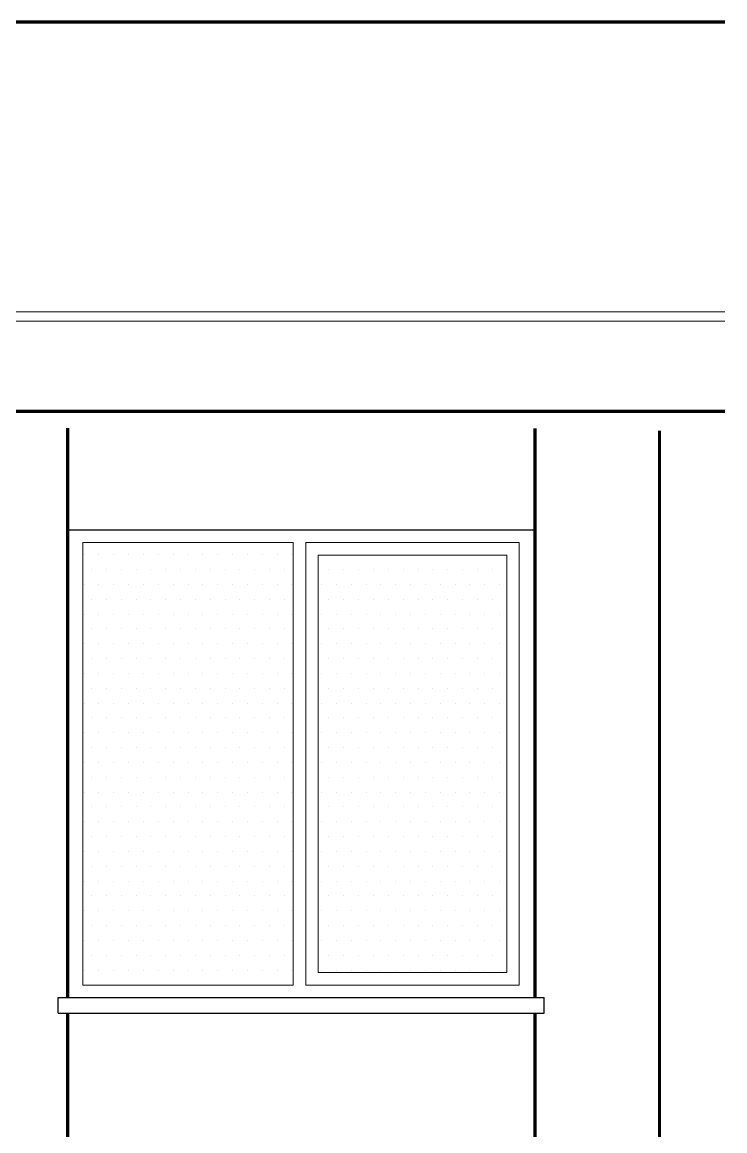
# Model space of a CAD drawing. Header units: millimetres. Extents: x 2016.56 to 2021.8, y 13721.83 to 13722.48.
# Drawn here: x 2021.4516 to 2021.4967, y 13722.3524 to 13722.4235 of the extents above; entities that cross this region are included whole.
import ezdxf

# ---------------------------------------------------------------- set-up
doc = ezdxf.new("R2010")
doc.units = ezdxf.units.MM
doc.layers.get('0').update_dxf_attribs({"lineweight": 20})
for name, color, linetype, lineweight in [('0.3', 150, 'Continuous', 30), ('0.8', 6, 'Continuous', 80), ('DUVAR', 4, 'Continuous', 40), ('kolon', 5, 'Continuous', 60), ('PENCERE', 3, 'Continuous', 13)]:
    doc.layers.add(name, color=color, linetype=linetype, lineweight=lineweight)

msp = doc.modelspace()

# ---------------------------------------------------------------- linework, layer by layer
for p, q in [((2021.455524, 13722.390138), (2021.455524, 13722.361738)), ((2021.469024, 13722.390138), (2021.455524, 13722.390138)), ((2021.469024, 13722.390138), (2021.469024, 13722.361738)), ((2021.469824, 13722.390138), (2021.469824, 13722.361738)), ((2021.483524, 13722.390138), (2021.469824, 13722.390138)), ((2021.483524, 13722.390138), (2021.483524, 13722.361738)), ((2021.470624, 13722.389338), (2021.482724, 13722.389338)), ((2021.470624, 13722.362538), (2021.470624, 13722.389338)), ((2021.482724, 13722.389338), (2021.482724, 13722.362538)), ((2021.482724, 13722.362538), (2021.470624, 13722.362538)), ((2021.455524, 13722.361738), (2021.469024, 13722.361738)), ((2021.469824, 13722.361738), (2021.483524, 13722.361738))]:
    msp.add_line(p, q)
at = {"layer": '0.3'}
for p, q in [((2021.484524, 13722.390938), (2021.454524, 13722.390938)), ((2021.453924, 13722.359938), (2021.453924, 13722.360938)), ((2021.453924, 13722.360938), (2021.485124, 13722.360938)), ((2021.485124, 13722.359938), (2021.485124, 13722.360938)), ((2021.453924, 13722.359938), (2021.485124, 13722.359938))]:
    msp.add_line(p, q, dxfattribs=at)
at = {"layer": '0.8'}
for p, q in [((2021.496724, 13722.423538), (2021.406524, 13722.423538)), ((2021.496724, 13722.398538), (2021.406524, 13722.398538)), ((2021.454524, 13722.397488), (2021.454524, 13722.360938)), ((2021.484524, 13722.397468), (2021.484524, 13722.360938)), ((2021.454524, 13722.359938), (2021.454524, 13722.344938)), ((2021.484524, 13722.359938), (2021.484524, 13722.344938))]:
    msp.add_line(p, q, dxfattribs=at)
at = {"layer": 'DUVAR'}
for p, q in [((2021.4556, 13722.389359), (2021.4556, 13722.389359)), ((2021.456553, 13722.389359), (2021.456553, 13722.389359)), ((2021.457505, 13722.389359), (2021.457505, 13722.389359)), ((2021.458458, 13722.389359), (2021.458458, 13722.389359)), ((2021.45941, 13722.389359), (2021.45941, 13722.389359)), ((2021.460363, 13722.389359), (2021.460363, 13722.389359)), ((2021.461315, 13722.389359), (2021.461315, 13722.389359)), ((2021.462268, 13722.389359), (2021.462268, 13722.389359)), ((2021.46322, 13722.389359), (2021.46322, 13722.389359)), ((2021.464173, 13722.389359), (2021.464173, 13722.389359)), ((2021.465125, 13722.389359), (2021.465125, 13722.389359)), ((2021.466078, 13722.389359), (2021.466078, 13722.389359)), ((2021.46703, 13722.389359), (2021.46703, 13722.389359)), ((2021.467983, 13722.389359), (2021.467983, 13722.389359)), ((2021.468935, 13722.389359), (2021.468935, 13722.389359)), ((2021.456076, 13722.388407), (2021.456076, 13722.388407)), ((2021.457029, 13722.388407), (2021.457029, 13722.388407)), ((2021.457981, 13722.388407), (2021.457981, 13722.388407)), ((2021.458934, 13722.388407), (2021.458934, 13722.388407)), ((2021.459886, 13722.388407), (2021.459886, 13722.388407)), ((2021.460839, 13722.388407), (2021.460839, 13722.388407)), ((2021.461791, 13722.388407), (2021.461791, 13722.388407)), ((2021.462744, 13722.388407), (2021.462744, 13722.388407)), ((2021.463696, 13722.388407), (2021.463696, 13722.388407)), ((2021.464649, 13722.388407), (2021.464649, 13722.388407)), ((2021.465601, 13722.388407), (2021.465601, 13722.388407)), ((2021.466554, 13722.388407), (2021.466554, 13722.388407)), ((2021.467506, 13722.388407), (2021.467506, 13722.388407)), ((2021.468459, 13722.388407), (2021.468459, 13722.388407)), ((2021.471316, 13722.388407), (2021.471316, 13722.388407)), ((2021.472269, 13722.388407), (2021.472269, 13722.388407)), ((2021.473221, 13722.388407), (2021.473221, 13722.388407)), ((2021.474174, 13722.388407), (2021.474174, 13722.388407)), ((2021.475126, 13722.388407), (2021.475126, 13722.388407)), ((2021.476079, 13722.388407), (2021.476079, 13722.388407)), ((2021.477031, 13722.388407), (2021.477031, 13722.388407)), ((2021.477984, 13722.388407), (2021.477984, 13722.388407)), ((2021.478936, 13722.388407), (2021.478936, 13722.388407)), ((2021.479889, 13722.388407), (2021.479889, 13722.388407)), ((2021.480841, 13722.388407), (2021.480841, 13722.388407)), ((2021.481794, 13722.388407), (2021.481794, 13722.388407)), ((2021.4556, 13722.387454), (2021.4556, 13722.387454)), ((2021.456553, 13722.387454), (2021.456553, 13722.387454)), ((2021.457505, 13722.387454), (2021.457505, 13722.387454)), ((2021.458458, 13722.387454), (2021.458458, 13722.387454)), ((2021.45941, 13722.387454), (2021.45941, 13722.387454)), ((2021.460363, 13722.387454), (2021.460363, 13722.387454)), ((2021.461315, 13722.387454), (2021.461315, 13722.387454)), ((2021.462268, 13722.387454), (2021.462268, 13722.387454)), ((2021.46322, 13722.387454), (2021.46322, 13722.387454)), ((2021.464173, 13722.387454), (2021.464173, 13722.387454)), ((2021.465125, 13722.387454), (2021.465125, 13722.387454)), ((2021.466078, 13722.387454), (2021.466078, 13722.387454)), ((2021.46703, 13722.387454), (2021.46703, 13722.387454)), ((2021.467983, 13722.387454), (2021.467983, 13722.387454)), ((2021.468935, 13722.387454), (2021.468935, 13722.387454)), ((2021.47084, 13722.387454), (2021.47084, 13722.387454)), ((2021.471793, 13722.387454), (2021.471793, 13722.387454)), ((2021.472745, 13722.387454), (2021.472745, 13722.387454)), ((2021.473698, 13722.387454), (2021.473698, 13722.387454)), ((2021.47465, 13722.387454), (2021.47465, 13722.387454)), ((2021.475603, 13722.387454), (2021.475603, 13722.387454)), ((2021.476555, 13722.387454), (2021.476555, 13722.387454)), ((2021.477508, 13722.387454), (2021.477508, 13722.387454)), ((2021.47846, 13722.387454), (2021.47846, 13722.387454)), ((2021.479413, 13722.387454), (2021.479413, 13722.387454)), ((2021.480365, 13722.387454), (2021.480365, 13722.387454)), ((2021.481318, 13722.387454), (2021.481318, 13722.387454)), ((2021.48227, 13722.387454), (2021.48227, 13722.387454)), ((2021.456076, 13722.386502), (2021.456076, 13722.386502)), ((2021.457029, 13722.386502), (2021.457029, 13722.386502)), ((2021.457981, 13722.386502), (2021.457981, 13722.386502)), ((2021.458934, 13722.386502), (2021.458934, 13722.386502)), ((2021.459886, 13722.386502), (2021.459886, 13722.386502)), ((2021.460839, 13722.386502), (2021.460839, 13722.386502)), ((2021.461791, 13722.386502), (2021.461791, 13722.386502)), ((2021.462744, 13722.386502), (2021.462744, 13722.386502)), ((2021.463696, 13722.386502), (2021.463696, 13722.386502)), ((2021.464649, 13722.386502), (2021.464649, 13722.386502)), ((2021.465601, 13722.386502), (2021.465601, 13722.386502)), ((2021.466554, 13722.386502), (2021.466554, 13722.386502)), ((2021.467506, 13722.386502), (2021.467506, 13722.386502)), ((2021.468459, 13722.386502), (2021.468459, 13722.386502)), ((2021.471316, 13722.386502), (2021.471316, 13722.386502)), ((2021.472269, 13722.386502), (2021.472269, 13722.386502)), ((2021.473221, 13722.386502), (2021.473221, 13722.386502)), ((2021.474174, 13722.386502), (2021.474174, 13722.386502)), ((2021.475126, 13722.386502), (2021.475126, 13722.386502)), ((2021.476079, 13722.386502), (2021.476079, 13722.386502)), ((2021.477031, 13722.386502), (2021.477031, 13722.386502)), ((2021.477984, 13722.386502), (2021.477984, 13722.386502)), ((2021.478936, 13722.386502), (2021.478936, 13722.386502)), ((2021.479889, 13722.386502), (2021.479889, 13722.386502)), ((2021.480841, 13722.386502), (2021.480841, 13722.386502)), ((2021.481794, 13722.386502), (2021.481794, 13722.386502)), ((2021.4556, 13722.385549), (2021.4556, 13722.385549)), ((2021.456553, 13722.385549), (2021.456553, 13722.385549)), ((2021.457505, 13722.385549), (2021.457505, 13722.385549)), ((2021.458458, 13722.385549), (2021.458458, 13722.385549)), ((2021.45941, 13722.385549), (2021.45941, 13722.385549)), ((2021.460363, 13722.385549), (2021.460363, 13722.385549)), ((2021.461315, 13722.385549), (2021.461315, 13722.385549)), ((2021.462268, 13722.385549), (2021.462268, 13722.385549)), ((2021.46322, 13722.385549), (2021.46322, 13722.385549)), ((2021.464173, 13722.385549), (2021.464173, 13722.385549)), ((2021.465125, 13722.385549), (2021.465125, 13722.385549)), ((2021.466078, 13722.385549), (2021.466078, 13722.385549)), ((2021.46703, 13722.385549), (2021.46703, 13722.385549)), ((2021.467983, 13722.385549), (2021.467983, 13722.385549)), ((2021.468935, 13722.385549), (2021.468935, 13722.385549)), ((2021.47084, 13722.385549), (2021.47084, 13722.385549)), ((2021.471793, 13722.385549), (2021.471793, 13722.385549)), ((2021.472745, 13722.385549), (2021.472745, 13722.385549)), ((2021.473698, 13722.385549), (2021.473698, 13722.385549)), ((2021.47465, 13722.385549), (2021.47465, 13722.385549)), ((2021.475603, 13722.385549), (2021.475603, 13722.385549)), ((2021.476555, 13722.385549), (2021.476555, 13722.385549)), ((2021.477508, 13722.385549), (2021.477508, 13722.385549)), ((2021.47846, 13722.385549), (2021.47846, 13722.385549)), ((2021.479413, 13722.385549), (2021.479413, 13722.385549)), ((2021.480365, 13722.385549), (2021.480365, 13722.385549)), ((2021.481318, 13722.385549), (2021.481318, 13722.385549)), ((2021.48227, 13722.385549), (2021.48227, 13722.385549)), ((2021.456076, 13722.384597), (2021.456076, 13722.384597)), ((2021.457029, 13722.384597), (2021.457029, 13722.384597)), ((2021.457981, 13722.384597), (2021.457981, 13722.384597)), ((2021.458934, 13722.384597), (2021.458934, 13722.384597)), ((2021.459886, 13722.384597), (2021.459886, 13722.384597)), ((2021.460839, 13722.384597), (2021.460839, 13722.384597)), ((2021.461791, 13722.384597), (2021.461791, 13722.384597)), ((2021.462744, 13722.384597), (2021.462744, 13722.384597)), ((2021.463696, 13722.384597), (2021.463696, 13722.384597)), ((2021.464649, 13722.384597), (2021.464649, 13722.384597)), ((2021.465601, 13722.384597), (2021.465601, 13722.384597)), ((2021.466554, 13722.384597), (2021.466554, 13722.384597)), ((2021.467506, 13722.384597), (2021.467506, 13722.384597)), ((2021.468459, 13722.384597), (2021.468459, 13722.384597)), ((2021.471316, 13722.384597), (2021.471316, 13722.384597)), ((2021.472269, 13722.384597), (2021.472269, 13722.384597)), ((2021.473221, 13722.384597), (2021.473221, 13722.384597)), ((2021.474174, 13722.384597), (2021.474174, 13722.384597)), ((2021.475126, 13722.384597), (2021.475126, 13722.384597)), ((2021.476079, 13722.384597), (2021.476079, 13722.384597)), ((2021.477031, 13722.384597), (2021.477031, 13722.384597)), ((2021.477984, 13722.384597), (2021.477984, 13722.384597)), ((2021.478936, 13722.384597), (2021.478936, 13722.384597)), ((2021.479889, 13722.384597), (2021.479889, 13722.384597)), ((2021.480841, 13722.384597), (2021.480841, 13722.384597)), ((2021.481794, 13722.384597), (2021.481794, 13722.384597)), ((2021.4556, 13722.383644), (2021.4556, 13722.383644)), ((2021.456553, 13722.383644), (2021.456553, 13722.383644)), ((2021.457505, 13722.383644), (2021.457505, 13722.383644)), ((2021.458458, 13722.383644), (2021.458458, 13722.383644)), ((2021.45941, 13722.383644), (2021.45941, 13722.383644)), ((2021.460363, 13722.383644), (2021.460363, 13722.383644)), ((2021.461315, 13722.383644), (2021.461315, 13722.383644)), ((2021.462268, 13722.383644), (2021.462268, 13722.383644)), ((2021.46322, 13722.383644), (2021.46322, 13722.383644)), ((2021.464173, 13722.383644), (2021.464173, 13722.383644)), ((2021.465125, 13722.383644), (2021.465125, 13722.383644)), ((2021.466078, 13722.383644), (2021.466078, 13722.383644)), ((2021.46703, 13722.383644), (2021.46703, 13722.383644)), ((2021.467983, 13722.383644), (2021.467983, 13722.383644)), ((2021.468935, 13722.383644), (2021.468935, 13722.383644)), ((2021.47084, 13722.383644), (2021.47084, 13722.383644)), ((2021.471793, 13722.383644), (2021.471793, 13722.383644)), ((2021.472745, 13722.383644), (2021.472745, 13722.383644)), ((2021.473698, 13722.383644), (2021.473698, 13722.383644)), ((2021.47465, 13722.383644), (2021.47465, 13722.383644)), ((2021.475603, 13722.383644), (2021.475603, 13722.383644)), ((2021.476555, 13722.383644), (2021.476555, 13722.383644)), ((2021.477508, 13722.383644), (2021.477508, 13722.383644)), ((2021.47846, 13722.383644), (2021.47846, 13722.383644)), ((2021.479413, 13722.383644), (2021.479413, 13722.383644)), ((2021.480365, 13722.383644), (2021.480365, 13722.383644)), ((2021.481318, 13722.383644), (2021.481318, 13722.383644)), ((2021.48227, 13722.383644), (2021.48227, 13722.383644)), ((2021.456076, 13722.382692), (2021.456076, 13722.382692)), ((2021.457029, 13722.382692), (2021.457029, 13722.382692)), ((2021.457981, 13722.382692), (2021.457981, 13722.382692)), ((2021.458934, 13722.382692), (2021.458934, 13722.382692)), ((2021.459886, 13722.382692), (2021.459886, 13722.382692)), ((2021.460839, 13722.382692), (2021.460839, 13722.382692)), ((2021.461791, 13722.382692), (2021.461791, 13722.382692)), ((2021.462744, 13722.382692), (2021.462744, 13722.382692)), ((2021.463696, 13722.382692), (2021.463696, 13722.382692)), ((2021.464649, 13722.382692), (2021.464649, 13722.382692)), ((2021.465601, 13722.382692), (2021.465601, 13722.382692)), ((2021.466554, 13722.382692), (2021.466554, 13722.382692)), ((2021.467506, 13722.382692), (2021.467506, 13722.382692)), ((2021.468459, 13722.382692), (2021.468459, 13722.382692)), ((2021.471316, 13722.382692), (2021.471316, 13722.382692)), ((2021.472269, 13722.382692), (2021.472269, 13722.382692)), ((2021.473221, 13722.382692), (2021.473221, 13722.382692)), ((2021.474174, 13722.382692), (2021.474174, 13722.382692)), ((2021.475126, 13722.382692), (2021.475126, 13722.382692)), ((2021.476079, 13722.382692), (2021.476079, 13722.382692)), ((2021.477031, 13722.382692), (2021.477031, 13722.382692)), ((2021.477984, 13722.382692), (2021.477984, 13722.382692)), ((2021.478936, 13722.382692), (2021.478936, 13722.382692)), ((2021.479889, 13722.382692), (2021.479889, 13722.382692)), ((2021.480841, 13722.382692), (2021.480841, 13722.382692)), ((2021.481794, 13722.382692), (2021.481794, 13722.382692)), ((2021.4556, 13722.381739), (2021.4556, 13722.381739)), ((2021.456553, 13722.381739), (2021.456553, 13722.381739)), ((2021.457505, 13722.381739), (2021.457505, 13722.381739)), ((2021.458458, 13722.381739), (2021.458458, 13722.381739)), ((2021.45941, 13722.381739), (2021.45941, 13722.381739)), ((2021.460363, 13722.381739), (2021.460363, 13722.381739)), ((2021.461315, 13722.381739), (2021.461315, 13722.381739)), ((2021.462268, 13722.381739), (2021.462268, 13722.381739)), ((2021.46322, 13722.381739), (2021.46322, 13722.381739)), ((2021.464173, 13722.381739), (2021.464173, 13722.381739)), ((2021.465125, 13722.381739), (2021.465125, 13722.381739)), ((2021.466078, 13722.381739), (2021.466078, 13722.381739)), ((2021.46703, 13722.381739), (2021.46703, 13722.381739)), ((2021.467983, 13722.381739), (2021.467983, 13722.381739)), ((2021.468935, 13722.381739), (2021.468935, 13722.381739)), ((2021.47084, 13722.381739), (2021.47084, 13722.381739)), ((2021.471793, 13722.381739), (2021.471793, 13722.381739)), ((2021.472745, 13722.381739), (2021.472745, 13722.381739)), ((2021.473698, 13722.381739), (2021.473698, 13722.381739)), ((2021.47465, 13722.381739), (2021.47465, 13722.381739)), ((2021.475603, 13722.381739), (2021.475603, 13722.381739)), ((2021.476555, 13722.381739), (2021.476555, 13722.381739)), ((2021.477508, 13722.381739), (2021.477508, 13722.381739)), ((2021.47846, 13722.381739), (2021.47846, 13722.381739)), ((2021.479413, 13722.381739), (2021.479413, 13722.381739)), ((2021.480365, 13722.381739), (2021.480365, 13722.381739)), ((2021.481318, 13722.381739), (2021.481318, 13722.381739)), ((2021.48227, 13722.381739), (2021.48227, 13722.381739)), ((2021.456076, 13722.380787), (2021.456076, 13722.380787)), ((2021.457029, 13722.380787), (2021.457029, 13722.380787)), ((2021.457981, 13722.380787), (2021.457981, 13722.380787)), ((2021.458934, 13722.380787), (2021.458934, 13722.380787)), ((2021.459886, 13722.380787), (2021.459886, 13722.380787)), ((2021.460839, 13722.380787), (2021.460839, 13722.380787)), ((2021.461791, 13722.380787), (2021.461791, 13722.380787)), ((2021.462744, 13722.380787), (2021.462744, 13722.380787)), ((2021.463696, 13722.380787), (2021.463696, 13722.380787)), ((2021.464649, 13722.380787), (2021.464649, 13722.380787)), ((2021.465601, 13722.380787), (2021.465601, 13722.380787)), ((2021.466554, 13722.380787), (2021.466554, 13722.380787)), ((2021.467506, 13722.380787), (2021.467506, 13722.380787)), ((2021.468459, 13722.380787), (2021.468459, 13722.380787)), ((2021.471316, 13722.380787), (2021.471316, 13722.380787)), ((2021.472269, 13722.380787), (2021.472269, 13722.380787)), ((2021.473221, 13722.380787), (2021.473221, 13722.380787)), ((2021.474174, 13722.380787), (2021.474174, 13722.380787)), ((2021.475126, 13722.380787), (2021.475126, 13722.380787)), ((2021.476079, 13722.380787), (2021.476079, 13722.380787)), ((2021.477031, 13722.380787), (2021.477031, 13722.380787)), ((2021.477984, 13722.380787), (2021.477984, 13722.380787)), ((2021.478936, 13722.380787), (2021.478936, 13722.380787)), ((2021.479889, 13722.380787), (2021.479889, 13722.380787)), ((2021.480841, 13722.380787), (2021.480841, 13722.380787)), ((2021.481794, 13722.380787), (2021.481794, 13722.380787)), ((2021.4556, 13722.379834), (2021.4556, 13722.379834)), ((2021.456553, 13722.379834), (2021.456553, 13722.379834)), ((2021.457505, 13722.379834), (2021.457505, 13722.379834)), ((2021.458458, 13722.379834), (2021.458458, 13722.379834)), ((2021.45941, 13722.379834), (2021.45941, 13722.379834)), ((2021.460363, 13722.379834), (2021.460363, 13722.379834)), ((2021.461315, 13722.379834), (2021.461315, 13722.379834)), ((2021.462268, 13722.379834), (2021.462268, 13722.379834)), ((2021.46322, 13722.379834), (2021.46322, 13722.379834)), ((2021.464173, 13722.379834), (2021.464173, 13722.379834)), ((2021.465125, 13722.379834), (2021.465125, 13722.379834)), ((2021.466078, 13722.379834), (2021.466078, 13722.379834)), ((2021.46703, 13722.379834), (2021.46703, 13722.379834)), ((2021.467983, 13722.379834), (2021.467983, 13722.379834)), ((2021.468935, 13722.379834), (2021.468935, 13722.379834)), ((2021.47084, 13722.379834), (2021.47084, 13722.379834)), ((2021.471793, 13722.379834), (2021.471793, 13722.379834)), ((2021.472745, 13722.379834), (2021.472745, 13722.379834)), ((2021.473698, 13722.379834), (2021.473698, 13722.379834)), ((2021.47465, 13722.379834), (2021.47465, 13722.379834)), ((2021.475603, 13722.379834), (2021.475603, 13722.379834)), ((2021.476555, 13722.379834), (2021.476555, 13722.379834)), ((2021.477508, 13722.379834), (2021.477508, 13722.379834)), ((2021.47846, 13722.379834), (2021.47846, 13722.379834)), ((2021.479413, 13722.379834), (2021.479413, 13722.379834)), ((2021.480365, 13722.379834), (2021.480365, 13722.379834)), ((2021.481318, 13722.379834), (2021.481318, 13722.379834)), ((2021.48227, 13722.379834), (2021.48227, 13722.379834)), ((2021.456076, 13722.378882), (2021.456076, 13722.378882)), ((2021.457029, 13722.378882), (2021.457029, 13722.378882)), ((2021.457981, 13722.378882), (2021.457981, 13722.378882)), ((2021.458934, 13722.378882), (2021.458934, 13722.378882)), ((2021.459886, 13722.378882), (2021.459886, 13722.378882)), ((2021.460839, 13722.378882), (2021.460839, 13722.378882)), ((2021.461791, 13722.378882), (2021.461791, 13722.378882)), ((2021.462744, 13722.378882), (2021.462744, 13722.378882)), ((2021.463696, 13722.378882), (2021.463696, 13722.378882)), ((2021.464649, 13722.378882), (2021.464649, 13722.378882)), ((2021.465601, 13722.378882), (2021.465601, 13722.378882)), ((2021.466554, 13722.378882), (2021.466554, 13722.378882)), ((2021.467506, 13722.378882), (2021.467506, 13722.378882)), ((2021.468459, 13722.378882), (2021.468459, 13722.378882)), ((2021.471316, 13722.378882), (2021.471316, 13722.378882)), ((2021.472269, 13722.378882), (2021.472269, 13722.378882)), ((2021.473221, 13722.378882), (2021.473221, 13722.378882)), ((2021.474174, 13722.378882), (2021.474174, 13722.378882)), ((2021.475126, 13722.378882), (2021.475126, 13722.378882)), ((2021.476079, 13722.378882), (2021.476079, 13722.378882)), ((2021.477031, 13722.378882), (2021.477031, 13722.378882)), ((2021.477984, 13722.378882), (2021.477984, 13722.378882)), ((2021.478936, 13722.378882), (2021.478936, 13722.378882)), ((2021.479889, 13722.378882), (2021.479889, 13722.378882)), ((2021.480841, 13722.378882), (2021.480841, 13722.378882)), ((2021.481794, 13722.378882), (2021.481794, 13722.378882)), ((2021.4556, 13722.377929), (2021.4556, 13722.377929)), ((2021.456553, 13722.377929), (2021.456553, 13722.377929)), ((2021.457505, 13722.377929), (2021.457505, 13722.377929)), ((2021.458458, 13722.377929), (2021.458458, 13722.377929)), ((2021.45941, 13722.377929), (2021.45941, 13722.377929)), ((2021.460363, 13722.377929), (2021.460363, 13722.377929)), ((2021.461315, 13722.377929), (2021.461315, 13722.377929)), ((2021.462268, 13722.377929), (2021.462268, 13722.377929)), ((2021.46322, 13722.377929), (2021.46322, 13722.377929)), ((2021.464173, 13722.377929), (2021.464173, 13722.377929)), ((2021.465125, 13722.377929), (2021.465125, 13722.377929)), ((2021.466078, 13722.377929), (2021.466078, 13722.377929)), ((2021.46703, 13722.377929), (2021.46703, 13722.377929)), ((2021.467983, 13722.377929), (2021.467983, 13722.377929)), ((2021.468935, 13722.377929), (2021.468935, 13722.377929)), ((2021.47084, 13722.377929), (2021.47084, 13722.377929)), ((2021.471793, 13722.377929), (2021.471793, 13722.377929)), ((2021.472745, 13722.377929), (2021.472745, 13722.377929)), ((2021.473698, 13722.377929), (2021.473698, 13722.377929)), ((2021.47465, 13722.377929), (2021.47465, 13722.377929)), ((2021.475603, 13722.377929), (2021.475603, 13722.377929)), ((2021.476555, 13722.377929), (2021.476555, 13722.377929)), ((2021.477508, 13722.377929), (2021.477508, 13722.377929)), ((2021.47846, 13722.377929), (2021.47846, 13722.377929)), ((2021.479413, 13722.377929), (2021.479413, 13722.377929)), ((2021.480365, 13722.377929), (2021.480365, 13722.377929)), ((2021.481318, 13722.377929), (2021.481318, 13722.377929)), ((2021.48227, 13722.377929), (2021.48227, 13722.377929)), ((2021.456076, 13722.376977), (2021.456076, 13722.376977)), ((2021.457029, 13722.376977), (2021.457029, 13722.376977)), ((2021.457981, 13722.376977), (2021.457981, 13722.376977)), ((2021.458934, 13722.376977), (2021.458934, 13722.376977)), ((2021.459886, 13722.376977), (2021.459886, 13722.376977)), ((2021.460839, 13722.376977), (2021.460839, 13722.376977)), ((2021.461791, 13722.376977), (2021.461791, 13722.376977)), ((2021.462744, 13722.376977), (2021.462744, 13722.376977)), ((2021.463696, 13722.376977), (2021.463696, 13722.376977)), ((2021.464649, 13722.376977), (2021.464649, 13722.376977)), ((2021.465601, 13722.376977), (2021.465601, 13722.376977)), ((2021.466554, 13722.376977), (2021.466554, 13722.376977)), ((2021.467506, 13722.376977), (2021.467506, 13722.376977)), ((2021.468459, 13722.376977), (2021.468459, 13722.376977)), ((2021.471316, 13722.376977), (2021.471316, 13722.376977)), ((2021.472269, 13722.376977), (2021.472269, 13722.376977)), ((2021.473221, 13722.376977), (2021.473221, 13722.376977)), ((2021.474174, 13722.376977), (2021.474174, 13722.376977)), ((2021.475126, 13722.376977), (2021.475126, 13722.376977)), ((2021.476079, 13722.376977), (2021.476079, 13722.376977)), ((2021.477031, 13722.376977), (2021.477031, 13722.376977)), ((2021.477984, 13722.376977), (2021.477984, 13722.376977)), ((2021.478936, 13722.376977), (2021.478936, 13722.376977)), ((2021.479889, 13722.376977), (2021.479889, 13722.376977)), ((2021.480841, 13722.376977), (2021.480841, 13722.376977)), ((2021.481794, 13722.376977), (2021.481794, 13722.376977)), ((2021.4556, 13722.376024), (2021.4556, 13722.376024)), ((2021.456553, 13722.376024), (2021.456553, 13722.376024)), ((2021.457505, 13722.376024), (2021.457505, 13722.376024)), ((2021.458458, 13722.376024), (2021.458458, 13722.376024)), ((2021.45941, 13722.376024), (2021.45941, 13722.376024)), ((2021.460363, 13722.376024), (2021.460363, 13722.376024)), ((2021.461315, 13722.376024), (2021.461315, 13722.376024)), ((2021.462268, 13722.376024), (2021.462268, 13722.376024)), ((2021.46322, 13722.376024), (2021.46322, 13722.376024)), ((2021.464173, 13722.376024), (2021.464173, 13722.376024)), ((2021.465125, 13722.376024), (2021.465125, 13722.376024)), ((2021.466078, 13722.376024), (2021.466078, 13722.376024)), ((2021.46703, 13722.376024), (2021.46703, 13722.376024)), ((2021.467983, 13722.376024), (2021.467983, 13722.376024)), ((2021.468935, 13722.376024), (2021.468935, 13722.376024)), ((2021.47084, 13722.376024), (2021.47084, 13722.376024)), ((2021.471793, 13722.376024), (2021.471793, 13722.376024)), ((2021.472745, 13722.376024), (2021.472745, 13722.376024)), ((2021.473698, 13722.376024), (2021.473698, 13722.376024)), ((2021.47465, 13722.376024), (2021.47465, 13722.376024)), ((2021.475603, 13722.376024), (2021.475603, 13722.376024)), ((2021.476555, 13722.376024), (2021.476555, 13722.376024)), ((2021.477508, 13722.376024), (2021.477508, 13722.376024)), ((2021.47846, 13722.376024), (2021.47846, 13722.376024)), ((2021.479413, 13722.376024), (2021.479413, 13722.376024)), ((2021.480365, 13722.376024), (2021.480365, 13722.376024)), ((2021.481318, 13722.376024), (2021.481318, 13722.376024)), ((2021.48227, 13722.376024), (2021.48227, 13722.376024)), ((2021.456076, 13722.375072), (2021.456076, 13722.375072)), ((2021.457029, 13722.375072), (2021.457029, 13722.375072)), ((2021.457981, 13722.375072), (2021.457981, 13722.375072)), ((2021.458934, 13722.375072), (2021.458934, 13722.375072)), ((2021.459886, 13722.375072), (2021.459886, 13722.375072)), ((2021.460839, 13722.375072), (2021.460839, 13722.375072)), ((2021.461791, 13722.375072), (2021.461791, 13722.375072)), ((2021.462744, 13722.375072), (2021.462744, 13722.375072)), ((2021.463696, 13722.375072), (2021.463696, 13722.375072)), ((2021.464649, 13722.375072), (2021.464649, 13722.375072)), ((2021.465601, 13722.375072), (2021.465601, 13722.375072)), ((2021.466554, 13722.375072), (2021.466554, 13722.375072)), ((2021.467506, 13722.375072), (2021.467506, 13722.375072)), ((2021.468459, 13722.375072), (2021.468459, 13722.375072)), ((2021.471316, 13722.375072), (2021.471316, 13722.375072)), ((2021.472269, 13722.375072), (2021.472269, 13722.375072)), ((2021.473221, 13722.375072), (2021.473221, 13722.375072)), ((2021.474174, 13722.375072), (2021.474174, 13722.375072)), ((2021.475126, 13722.375072), (2021.475126, 13722.375072)), ((2021.476079, 13722.375072), (2021.476079, 13722.375072)), ((2021.477031, 13722.375072), (2021.477031, 13722.375072)), ((2021.477984, 13722.375072), (2021.477984, 13722.375072)), ((2021.478936, 13722.375072), (2021.478936, 13722.375072)), ((2021.479889, 13722.375072), (2021.479889, 13722.375072)), ((2021.480841, 13722.375072), (2021.480841, 13722.375072)), ((2021.481794, 13722.375072), (2021.481794, 13722.375072)), ((2021.4556, 13722.374119), (2021.4556, 13722.374119)), ((2021.456553, 13722.374119), (2021.456553, 13722.374119)), ((2021.457505, 13722.374119), (2021.457505, 13722.374119)), ((2021.458458, 13722.374119), (2021.458458, 13722.374119)), ((2021.45941, 13722.374119), (2021.45941, 13722.374119)), ((2021.460363, 13722.374119), (2021.460363, 13722.374119)), ((2021.461315, 13722.374119), (2021.461315, 13722.374119)), ((2021.462268, 13722.374119), (2021.462268, 13722.374119)), ((2021.46322, 13722.374119), (2021.46322, 13722.374119)), ((2021.464173, 13722.374119), (2021.464173, 13722.374119)), ((2021.465125, 13722.374119), (2021.465125, 13722.374119)), ((2021.466078, 13722.374119), (2021.466078, 13722.374119)), ((2021.46703, 13722.374119), (2021.46703, 13722.374119)), ((2021.467983, 13722.374119), (2021.467983, 13722.374119)), ((2021.468935, 13722.374119), (2021.468935, 13722.374119)), ((2021.47084, 13722.374119), (2021.47084, 13722.374119)), ((2021.471793, 13722.374119), (2021.471793, 13722.374119)), ((2021.472745, 13722.374119), (2021.472745, 13722.374119)), ((2021.473698, 13722.374119), (2021.473698, 13722.374119)), ((2021.47465, 13722.374119), (2021.47465, 13722.374119)), ((2021.475603, 13722.374119), (2021.475603, 13722.374119)), ((2021.476555, 13722.374119), (2021.476555, 13722.374119)), ((2021.477508, 13722.374119), (2021.477508, 13722.374119)), ((2021.47846, 13722.374119), (2021.47846, 13722.374119)), ((2021.479413, 13722.374119), (2021.479413, 13722.374119)), ((2021.480365, 13722.374119), (2021.480365, 13722.374119)), ((2021.481318, 13722.374119), (2021.481318, 13722.374119)), ((2021.48227, 13722.374119), (2021.48227, 13722.374119)), ((2021.456076, 13722.373167), (2021.456076, 13722.373167)), ((2021.457029, 13722.373167), (2021.457029, 13722.373167)), ((2021.457981, 13722.373167), (2021.457981, 13722.373167)), ((2021.458934, 13722.373167), (2021.458934, 13722.373167)), ((2021.459886, 13722.373167), (2021.459886, 13722.373167)), ((2021.460839, 13722.373167), (2021.460839, 13722.373167)), ((2021.461791, 13722.373167), (2021.461791, 13722.373167)), ((2021.462744, 13722.373167), (2021.462744, 13722.373167)), ((2021.463696, 13722.373167), (2021.463696, 13722.373167)), ((2021.464649, 13722.373167), (2021.464649, 13722.373167)), ((2021.465601, 13722.373167), (2021.465601, 13722.373167)), ((2021.466554, 13722.373167), (2021.466554, 13722.373167)), ((2021.467506, 13722.373167), (2021.467506, 13722.373167)), ((2021.468459, 13722.373167), (2021.468459, 13722.373167)), ((2021.471316, 13722.373167), (2021.471316, 13722.373167)), ((2021.472269, 13722.373167), (2021.472269, 13722.373167)), ((2021.473221, 13722.373167), (2021.473221, 13722.373167)), ((2021.474174, 13722.373167), (2021.474174, 13722.373167)), ((2021.475126, 13722.373167), (2021.475126, 13722.373167)), ((2021.476079, 13722.373167), (2021.476079, 13722.373167)), ((2021.477031, 13722.373167), (2021.477031, 13722.373167)), ((2021.477984, 13722.373167), (2021.477984, 13722.373167)), ((2021.478936, 13722.373167), (2021.478936, 13722.373167)), ((2021.479889, 13722.373167), (2021.479889, 13722.373167)), ((2021.480841, 13722.373167), (2021.480841, 13722.373167)), ((2021.481794, 13722.373167), (2021.481794, 13722.373167)), ((2021.4556, 13722.372214), (2021.4556, 13722.372214)), ((2021.456553, 13722.372214), (2021.456553, 13722.372214)), ((2021.457505, 13722.372214), (2021.457505, 13722.372214)), ((2021.458458, 13722.372214), (2021.458458, 13722.372214)), ((2021.45941, 13722.372214), (2021.45941, 13722.372214)), ((2021.460363, 13722.372214), (2021.460363, 13722.372214)), ((2021.461315, 13722.372214), (2021.461315, 13722.372214)), ((2021.462268, 13722.372214), (2021.462268, 13722.372214)), ((2021.46322, 13722.372214), (2021.46322, 13722.372214)), ((2021.464173, 13722.372214), (2021.464173, 13722.372214)), ((2021.465125, 13722.372214), (2021.465125, 13722.372214)), ((2021.466078, 13722.372214), (2021.466078, 13722.372214)), ((2021.46703, 13722.372214), (2021.46703, 13722.372214)), ((2021.467983, 13722.372214), (2021.467983, 13722.372214)), ((2021.468935, 13722.372214), (2021.468935, 13722.372214)), ((2021.47084, 13722.372214), (2021.47084, 13722.372214)), ((2021.471793, 13722.372214), (2021.471793, 13722.372214)), ((2021.472745, 13722.372214), (2021.472745, 13722.372214)), ((2021.473698, 13722.372214), (2021.473698, 13722.372214)), ((2021.47465, 13722.372214), (2021.47465, 13722.372214)), ((2021.475603, 13722.372214), (2021.475603, 13722.372214)), ((2021.476555, 13722.372214), (2021.476555, 13722.372214)), ((2021.477508, 13722.372214), (2021.477508, 13722.372214)), ((2021.47846, 13722.372214), (2021.47846, 13722.372214)), ((2021.479413, 13722.372214), (2021.479413, 13722.372214)), ((2021.480365, 13722.372214), (2021.480365, 13722.372214)), ((2021.481318, 13722.372214), (2021.481318, 13722.372214)), ((2021.48227, 13722.372214), (2021.48227, 13722.372214)), ((2021.456076, 13722.371262), (2021.456076, 13722.371262)), ((2021.457029, 13722.371262), (2021.457029, 13722.371262)), ((2021.457981, 13722.371262), (2021.457981, 13722.371262)), ((2021.458934, 13722.371262), (2021.458934, 13722.371262)), ((2021.459886, 13722.371262), (2021.459886, 13722.371262)), ((2021.460839, 13722.371262), (2021.460839, 13722.371262)), ((2021.461791, 13722.371262), (2021.461791, 13722.371262)), ((2021.462744, 13722.371262), (2021.462744, 13722.371262)), ((2021.463696, 13722.371262), (2021.463696, 13722.371262)), ((2021.464649, 13722.371262), (2021.464649, 13722.371262)), ((2021.465601, 13722.371262), (2021.465601, 13722.371262)), ((2021.466554, 13722.371262), (2021.466554, 13722.371262)), ((2021.467506, 13722.371262), (2021.467506, 13722.371262)), ((2021.468459, 13722.371262), (2021.468459, 13722.371262)), ((2021.471316, 13722.371262), (2021.471316, 13722.371262)), ((2021.472269, 13722.371262), (2021.472269, 13722.371262)), ((2021.473221, 13722.371262), (2021.473221, 13722.371262)), ((2021.474174, 13722.371262), (2021.474174, 13722.371262)), ((2021.475126, 13722.371262), (2021.475126, 13722.371262)), ((2021.476079, 13722.371262), (2021.476079, 13722.371262)), ((2021.477031, 13722.371262), (2021.477031, 13722.371262)), ((2021.477984, 13722.371262), (2021.477984, 13722.371262)), ((2021.478936, 13722.371262), (2021.478936, 13722.371262)), ((2021.479889, 13722.371262), (2021.479889, 13722.371262)), ((2021.480841, 13722.371262), (2021.480841, 13722.371262)), ((2021.481794, 13722.371262), (2021.481794, 13722.371262)), ((2021.4556, 13722.370309), (2021.4556, 13722.370309)), ((2021.456553, 13722.370309), (2021.456553, 13722.370309)), ((2021.457505, 13722.370309), (2021.457505, 13722.370309)), ((2021.458458, 13722.370309), (2021.458458, 13722.370309)), ((2021.45941, 13722.370309), (2021.45941, 13722.370309)), ((2021.460363, 13722.370309), (2021.460363, 13722.370309)), ((2021.461315, 13722.370309), (2021.461315, 13722.370309)), ((2021.462268, 13722.370309), (2021.462268, 13722.370309)), ((2021.46322, 13722.370309), (2021.46322, 13722.370309)), ((2021.464173, 13722.370309), (2021.464173, 13722.370309)), ((2021.465125, 13722.370309), (2021.465125, 13722.370309)), ((2021.466078, 13722.370309), (2021.466078, 13722.370309)), ((2021.46703, 13722.370309), (2021.46703, 13722.370309)), ((2021.467983, 13722.370309), (2021.467983, 13722.370309)), ((2021.468935, 13722.370309), (2021.468935, 13722.370309)), ((2021.47084, 13722.370309), (2021.47084, 13722.370309)), ((2021.471793, 13722.370309), (2021.471793, 13722.370309)), ((2021.472745, 13722.370309), (2021.472745, 13722.370309)), ((2021.473698, 13722.370309), (2021.473698, 13722.370309)), ((2021.47465, 13722.370309), (2021.47465, 13722.370309)), ((2021.475603, 13722.370309), (2021.475603, 13722.370309)), ((2021.476555, 13722.370309), (2021.476555, 13722.370309)), ((2021.477508, 13722.370309), (2021.477508, 13722.370309)), ((2021.47846, 13722.370309), (2021.47846, 13722.370309)), ((2021.479413, 13722.370309), (2021.479413, 13722.370309)), ((2021.480365, 13722.370309), (2021.480365, 13722.370309)), ((2021.481318, 13722.370309), (2021.481318, 13722.370309)), ((2021.48227, 13722.370309), (2021.48227, 13722.370309)), ((2021.456076, 13722.369357), (2021.456076, 13722.369357)), ((2021.457029, 13722.369357), (2021.457029, 13722.369357)), ((2021.457981, 13722.369357), (2021.457981, 13722.369357)), ((2021.458934, 13722.369357), (2021.458934, 13722.369357)), ((2021.459886, 13722.369357), (2021.459886, 13722.369357)), ((2021.460839, 13722.369357), (2021.460839, 13722.369357)), ((2021.461791, 13722.369357), (2021.461791, 13722.369357)), ((2021.462744, 13722.369357), (2021.462744, 13722.369357)), ((2021.463696, 13722.369357), (2021.463696, 13722.369357)), ((2021.464649, 13722.369357), (2021.464649, 13722.369357)), ((2021.465601, 13722.369357), (2021.465601, 13722.369357)), ((2021.466554, 13722.369357), (2021.466554, 13722.369357)), ((2021.467506, 13722.369357), (2021.467506, 13722.369357)), ((2021.468459, 13722.369357), (2021.468459, 13722.369357)), ((2021.471316, 13722.369357), (2021.471316, 13722.369357)), ((2021.472269, 13722.369357), (2021.472269, 13722.369357)), ((2021.473221, 13722.369357), (2021.473221, 13722.369357)), ((2021.474174, 13722.369357), (2021.474174, 13722.369357)), ((2021.475126, 13722.369357), (2021.475126, 13722.369357)), ((2021.476079, 13722.369357), (2021.476079, 13722.369357)), ((2021.477031, 13722.369357), (2021.477031, 13722.369357)), ((2021.477984, 13722.369357), (2021.477984, 13722.369357)), ((2021.478936, 13722.369357), (2021.478936, 13722.369357)), ((2021.479889, 13722.369357), (2021.479889, 13722.369357)), ((2021.480841, 13722.369357), (2021.480841, 13722.369357)), ((2021.481794, 13722.369357), (2021.481794, 13722.369357)), ((2021.4556, 13722.368404), (2021.4556, 13722.368404)), ((2021.456553, 13722.368404), (2021.456553, 13722.368404)), ((2021.457505, 13722.368404), (2021.457505, 13722.368404)), ((2021.458458, 13722.368404), (2021.458458, 13722.368404)), ((2021.45941, 13722.368404), (2021.45941, 13722.368404)), ((2021.460363, 13722.368404), (2021.460363, 13722.368404)), ((2021.461315, 13722.368404), (2021.461315, 13722.368404)), ((2021.462268, 13722.368404), (2021.462268, 13722.368404)), ((2021.46322, 13722.368404), (2021.46322, 13722.368404)), ((2021.464173, 13722.368404), (2021.464173, 13722.368404)), ((2021.465125, 13722.368404), (2021.465125, 13722.368404)), ((2021.466078, 13722.368404), (2021.466078, 13722.368404)), ((2021.46703, 13722.368404), (2021.46703, 13722.368404)), ((2021.467983, 13722.368404), (2021.467983, 13722.368404)), ((2021.468935, 13722.368404), (2021.468935, 13722.368404)), ((2021.47084, 13722.368404), (2021.47084, 13722.368404)), ((2021.471793, 13722.368404), (2021.471793, 13722.368404)), ((2021.472745, 13722.368404), (2021.472745, 13722.368404)), ((2021.473698, 13722.368404), (2021.473698, 13722.368404)), ((2021.47465, 13722.368404), (2021.47465, 13722.368404)), ((2021.475603, 13722.368404), (2021.475603, 13722.368404)), ((2021.476555, 13722.368404), (2021.476555, 13722.368404)), ((2021.477508, 13722.368404), (2021.477508, 13722.368404)), ((2021.47846, 13722.368404), (2021.47846, 13722.368404)), ((2021.479413, 13722.368404), (2021.479413, 13722.368404)), ((2021.480365, 13722.368404), (2021.480365, 13722.368404)), ((2021.481318, 13722.368404), (2021.481318, 13722.368404)), ((2021.48227, 13722.368404), (2021.48227, 13722.368404)), ((2021.456076, 13722.367452), (2021.456076, 13722.367452)), ((2021.457029, 13722.367452), (2021.457029, 13722.367452)), ((2021.457981, 13722.367452), (2021.457981, 13722.367452)), ((2021.458934, 13722.367452), (2021.458934, 13722.367452)), ((2021.459886, 13722.367452), (2021.459886, 13722.367452)), ((2021.460839, 13722.367452), (2021.460839, 13722.367452)), ((2021.461791, 13722.367452), (2021.461791, 13722.367452)), ((2021.462744, 13722.367452), (2021.462744, 13722.367452)), ((2021.463696, 13722.367452), (2021.463696, 13722.367452)), ((2021.464649, 13722.367452), (2021.464649, 13722.367452)), ((2021.465601, 13722.367452), (2021.465601, 13722.367452)), ((2021.466554, 13722.367452), (2021.466554, 13722.367452)), ((2021.467506, 13722.367452), (2021.467506, 13722.367452)), ((2021.468459, 13722.367452), (2021.468459, 13722.367452)), ((2021.471316, 13722.367452), (2021.471316, 13722.367452)), ((2021.472269, 13722.367452), (2021.472269, 13722.367452)), ((2021.473221, 13722.367452), (2021.473221, 13722.367452)), ((2021.474174, 13722.367452), (2021.474174, 13722.367452)), ((2021.475126, 13722.367452), (2021.475126, 13722.367452)), ((2021.476079, 13722.367452), (2021.476079, 13722.367452)), ((2021.477031, 13722.367452), (2021.477031, 13722.367452)), ((2021.477984, 13722.367452), (2021.477984, 13722.367452)), ((2021.478936, 13722.367452), (2021.478936, 13722.367452)), ((2021.479889, 13722.367452), (2021.479889, 13722.367452)), ((2021.480841, 13722.367452), (2021.480841, 13722.367452)), ((2021.481794, 13722.367452), (2021.481794, 13722.367452)), ((2021.4556, 13722.366499), (2021.4556, 13722.366499)), ((2021.456553, 13722.366499), (2021.456553, 13722.366499)), ((2021.457505, 13722.366499), (2021.457505, 13722.366499)), ((2021.458458, 13722.366499), (2021.458458, 13722.366499)), ((2021.45941, 13722.366499), (2021.45941, 13722.366499)), ((2021.460363, 13722.366499), (2021.460363, 13722.366499)), ((2021.461315, 13722.366499), (2021.461315, 13722.366499)), ((2021.462268, 13722.366499), (2021.462268, 13722.366499)), ((2021.46322, 13722.366499), (2021.46322, 13722.366499)), ((2021.464173, 13722.366499), (2021.464173, 13722.366499)), ((2021.465125, 13722.366499), (2021.465125, 13722.366499)), ((2021.466078, 13722.366499), (2021.466078, 13722.366499)), ((2021.46703, 13722.366499), (2021.46703, 13722.366499)), ((2021.467983, 13722.366499), (2021.467983, 13722.366499)), ((2021.468935, 13722.366499), (2021.468935, 13722.366499)), ((2021.47084, 13722.366499), (2021.47084, 13722.366499)), ((2021.471793, 13722.366499), (2021.471793, 13722.366499)), ((2021.472745, 13722.366499), (2021.472745, 13722.366499)), ((2021.473698, 13722.366499), (2021.473698, 13722.366499)), ((2021.47465, 13722.366499), (2021.47465, 13722.366499)), ((2021.475603, 13722.366499), (2021.475603, 13722.366499)), ((2021.476555, 13722.366499), (2021.476555, 13722.366499)), ((2021.477508, 13722.366499), (2021.477508, 13722.366499)), ((2021.47846, 13722.366499), (2021.47846, 13722.366499)), ((2021.479413, 13722.366499), (2021.479413, 13722.366499)), ((2021.480365, 13722.366499), (2021.480365, 13722.366499)), ((2021.481318, 13722.366499), (2021.481318, 13722.366499)), ((2021.48227, 13722.366499), (2021.48227, 13722.366499)), ((2021.456076, 13722.365547), (2021.456076, 13722.365547)), ((2021.457029, 13722.365547), (2021.457029, 13722.365547)), ((2021.457981, 13722.365547), (2021.457981, 13722.365547)), ((2021.458934, 13722.365547), (2021.458934, 13722.365547)), ((2021.459886, 13722.365547), (2021.459886, 13722.365547)), ((2021.460839, 13722.365547), (2021.460839, 13722.365547)), ((2021.461791, 13722.365547), (2021.461791, 13722.365547)), ((2021.462744, 13722.365547), (2021.462744, 13722.365547)), ((2021.463696, 13722.365547), (2021.463696, 13722.365547)), ((2021.464649, 13722.365547), (2021.464649, 13722.365547)), ((2021.465601, 13722.365547), (2021.465601, 13722.365547)), ((2021.466554, 13722.365547), (2021.466554, 13722.365547)), ((2021.467506, 13722.365547), (2021.467506, 13722.365547)), ((2021.468459, 13722.365547), (2021.468459, 13722.365547)), ((2021.471316, 13722.365547), (2021.471316, 13722.365547)), ((2021.472269, 13722.365547), (2021.472269, 13722.365547)), ((2021.473221, 13722.365547), (2021.473221, 13722.365547)), ((2021.474174, 13722.365547), (2021.474174, 13722.365547)), ((2021.475126, 13722.365547), (2021.475126, 13722.365547)), ((2021.476079, 13722.365547), (2021.476079, 13722.365547)), ((2021.477031, 13722.365547), (2021.477031, 13722.365547)), ((2021.477984, 13722.365547), (2021.477984, 13722.365547)), ((2021.478936, 13722.365547), (2021.478936, 13722.365547)), ((2021.479889, 13722.365547), (2021.479889, 13722.365547)), ((2021.480841, 13722.365547), (2021.480841, 13722.365547)), ((2021.481794, 13722.365547), (2021.481794, 13722.365547)), ((2021.4556, 13722.364594), (2021.4556, 13722.364594)), ((2021.456553, 13722.364594), (2021.456553, 13722.364594)), ((2021.457505, 13722.364594), (2021.457505, 13722.364594)), ((2021.458458, 13722.364594), (2021.458458, 13722.364594)), ((2021.45941, 13722.364594), (2021.45941, 13722.364594)), ((2021.460363, 13722.364594), (2021.460363, 13722.364594)), ((2021.461315, 13722.364594), (2021.461315, 13722.364594)), ((2021.462268, 13722.364594), (2021.462268, 13722.364594)), ((2021.46322, 13722.364594), (2021.46322, 13722.364594)), ((2021.464173, 13722.364594), (2021.464173, 13722.364594)), ((2021.465125, 13722.364594), (2021.465125, 13722.364594)), ((2021.466078, 13722.364594), (2021.466078, 13722.364594)), ((2021.46703, 13722.364594), (2021.46703, 13722.364594)), ((2021.467983, 13722.364594), (2021.467983, 13722.364594)), ((2021.468935, 13722.364594), (2021.468935, 13722.364594)), ((2021.47084, 13722.364594), (2021.47084, 13722.364594)), ((2021.471793, 13722.364594), (2021.471793, 13722.364594)), ((2021.472745, 13722.364594), (2021.472745, 13722.364594)), ((2021.473698, 13722.364594), (2021.473698, 13722.364594)), ((2021.47465, 13722.364594), (2021.47465, 13722.364594)), ((2021.475603, 13722.364594), (2021.475603, 13722.364594)), ((2021.476555, 13722.364594), (2021.476555, 13722.364594)), ((2021.477508, 13722.364594), (2021.477508, 13722.364594)), ((2021.47846, 13722.364594), (2021.47846, 13722.364594)), ((2021.479413, 13722.364594), (2021.479413, 13722.364594)), ((2021.480365, 13722.364594), (2021.480365, 13722.364594)), ((2021.481318, 13722.364594), (2021.481318, 13722.364594)), ((2021.48227, 13722.364594), (2021.48227, 13722.364594)), ((2021.456076, 13722.363642), (2021.456076, 13722.363642)), ((2021.457029, 13722.363642), (2021.457029, 13722.363642)), ((2021.457981, 13722.363642), (2021.457981, 13722.363642)), ((2021.458934, 13722.363642), (2021.458934, 13722.363642)), ((2021.459886, 13722.363642), (2021.459886, 13722.363642)), ((2021.460839, 13722.363642), (2021.460839, 13722.363642)), ((2021.461791, 13722.363642), (2021.461791, 13722.363642)), ((2021.462744, 13722.363642), (2021.462744, 13722.363642)), ((2021.463696, 13722.363642), (2021.463696, 13722.363642)), ((2021.464649, 13722.363642), (2021.464649, 13722.363642)), ((2021.465601, 13722.363642), (2021.465601, 13722.363642)), ((2021.466554, 13722.363642), (2021.466554, 13722.363642)), ((2021.467506, 13722.363642), (2021.467506, 13722.363642)), ((2021.468459, 13722.363642), (2021.468459, 13722.363642)), ((2021.471316, 13722.363642), (2021.471316, 13722.363642)), ((2021.472269, 13722.363642), (2021.472269, 13722.363642)), ((2021.473221, 13722.363642), (2021.473221, 13722.363642)), ((2021.474174, 13722.363642), (2021.474174, 13722.363642)), ((2021.475126, 13722.363642), (2021.475126, 13722.363642)), ((2021.476079, 13722.363642), (2021.476079, 13722.363642)), ((2021.477031, 13722.363642), (2021.477031, 13722.363642)), ((2021.477984, 13722.363642), (2021.477984, 13722.363642)), ((2021.478936, 13722.363642), (2021.478936, 13722.363642)), ((2021.479889, 13722.363642), (2021.479889, 13722.363642)), ((2021.480841, 13722.363642), (2021.480841, 13722.363642)), ((2021.481794, 13722.363642), (2021.481794, 13722.363642)), ((2021.4556, 13722.362689), (2021.4556, 13722.362689)), ((2021.456553, 13722.362689), (2021.456553, 13722.362689)), ((2021.457505, 13722.362689), (2021.457505, 13722.362689)), ((2021.458458, 13722.362689), (2021.458458, 13722.362689)), ((2021.45941, 13722.362689), (2021.45941, 13722.362689)), ((2021.460363, 13722.362689), (2021.460363, 13722.362689)), ((2021.461315, 13722.362689), (2021.461315, 13722.362689)), ((2021.462268, 13722.362689), (2021.462268, 13722.362689)), ((2021.46322, 13722.362689), (2021.46322, 13722.362689)), ((2021.464173, 13722.362689), (2021.464173, 13722.362689)), ((2021.465125, 13722.362689), (2021.465125, 13722.362689)), ((2021.466078, 13722.362689), (2021.466078, 13722.362689)), ((2021.46703, 13722.362689), (2021.46703, 13722.362689)), ((2021.467983, 13722.362689), (2021.467983, 13722.362689)), ((2021.468935, 13722.362689), (2021.468935, 13722.362689)), ((2021.47084, 13722.362689), (2021.47084, 13722.362689)), ((2021.471793, 13722.362689), (2021.471793, 13722.362689)), ((2021.472745, 13722.362689), (2021.472745, 13722.362689)), ((2021.473698, 13722.362689), (2021.473698, 13722.362689)), ((2021.47465, 13722.362689), (2021.47465, 13722.362689)), ((2021.475603, 13722.362689), (2021.475603, 13722.362689)), ((2021.476555, 13722.362689), (2021.476555, 13722.362689)), ((2021.477508, 13722.362689), (2021.477508, 13722.362689)), ((2021.47846, 13722.362689), (2021.47846, 13722.362689)), ((2021.479413, 13722.362689), (2021.479413, 13722.362689)), ((2021.480365, 13722.362689), (2021.480365, 13722.362689)), ((2021.481318, 13722.362689), (2021.481318, 13722.362689)), ((2021.48227, 13722.362689), (2021.48227, 13722.362689))]:
    msp.add_line(p, q, dxfattribs=at)
at = {"layer": 'kolon'}
for p, q in [((2021.484524, 13722.398538), (2021.454524, 13722.398538)), ((2021.492524, 13722.397309), (2021.492524, 13722.344938))]:
    msp.add_line(p, q, dxfattribs=at)
at = {"layer": 'PENCERE'}
for p, q in [((2021.496724, 13722.404938), (2021.406524, 13722.404938)), ((2021.496724, 13722.404338), (2021.406524, 13722.404338))]:
    msp.add_line(p, q, dxfattribs=at)

doc.saveas('drawing.dxf')
